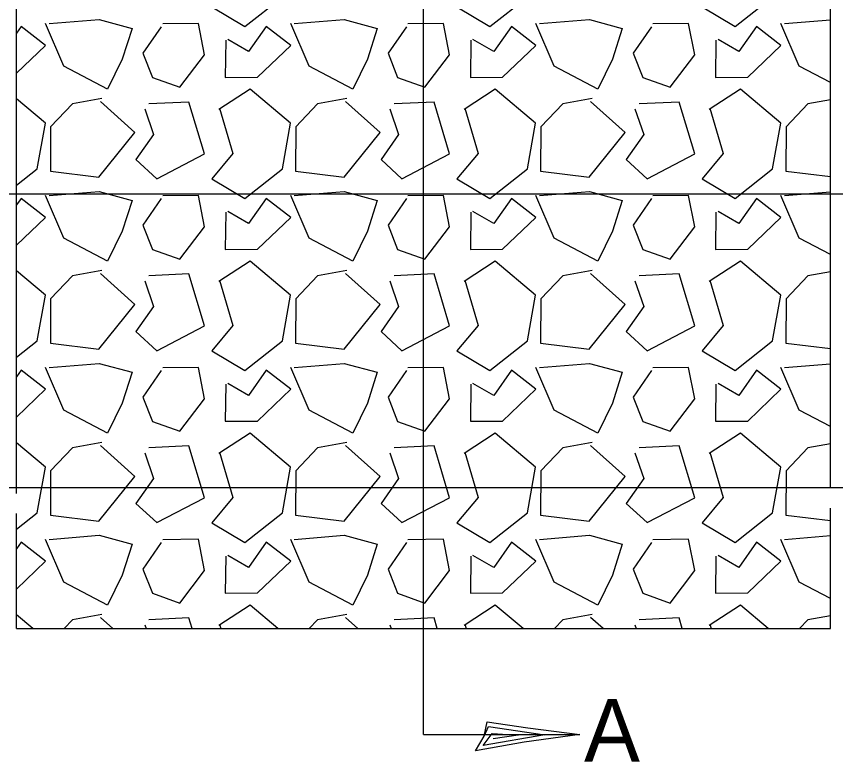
# Model space of a CAD drawing. Extents: x 0 to 2.83, y -0.08 to 1.83.
# Drawn here: x 0.7945 to 1.0562, y 0.7498 to 0.988 of the extents above; entities that cross this region are included whole.
import ezdxf

# ---------------------------------------------------------------- set-up
doc = ezdxf.new("R2010")
doc.units = 0
doc.layers.add('SH_General_Details', color=7, linetype='Continuous')

msp = doc.modelspace()

# ---------------------------------------------------------------- linework, layer by layer
at = {"layer": 'SH_General_Details'}
for p, q in [((0.79456, 0.83553), (0.79456, 1.13099)), ((1.05457, 0.83755), (1.05457, 1.13099)), ((0.92462, 0.75842), (0.92462, 1.07437)), ((0.75695, 0.93121), (1.09218, 0.93121)), ((0.29592, 0.83745), (1.55236, 0.83745)), ((1.05457, 0.79233), (1.05457, 0.83076)), ((0.79456, 0.79233), (0.79456, 0.82907)), ((0.79456, 0.79233), (1.05457, 0.79233)), ((0.92462, 0.75842), (0.97455, 0.75842))]:
    msp.add_line(p, q, dxfattribs=at)
for points in [[(0.85948, 1.01359), (0.86372, 0.99904), (0.85696, 0.99098), (0.86751, 0.98471), (0.8795, 0.99417), (0.8821, 1.00879), (0.86922, 1.01961), (0.85926, 1.01313)], [(0.93779, 1.01359), (0.94203, 0.99904), (0.93527, 0.99098), (0.94582, 0.98471), (0.95781, 0.99417), (0.96041, 1.00879), (0.94753, 1.01961), (0.93756, 1.01313)], [(1.0161, 1.01359), (1.02034, 0.99904), (1.01358, 0.99098), (1.02412, 0.98471), (1.03612, 0.99417), (1.03872, 1.00879), (1.02584, 1.01961), (1.01587, 1.01313)], [(0.80501, 0.98568), (0.82096, 0.98699), (0.83149, 0.98411), (0.82838, 0.97428), (0.82369, 0.96465), (0.80971, 0.97204), (0.80387, 0.98567)], [(0.88332, 0.98568), (0.89927, 0.98699), (0.9098, 0.98411), (0.90669, 0.97428), (0.902, 0.96465), (0.88802, 0.97204), (0.88218, 0.98567)], [(0.96162, 0.98568), (0.97758, 0.98699), (0.9881, 0.98411), (0.985, 0.97428), (0.9803, 0.96465), (0.96632, 0.97204), (0.96048, 0.98567)], [(1.03993, 0.98568), (1.05457, 0.98688)], [(0.79456, 0.96981), (0.80387, 0.97869), (0.79604, 0.98477), (0.79456, 0.98264)], [(0.84083, 0.98467), (0.83498, 0.97617), (0.83802, 0.96845), (0.84672, 0.96535), (0.8546, 0.97569), (0.85268, 0.9857), (0.84129, 0.98559)], [(0.8614, 0.98031), (0.86129, 0.96845), (0.87155, 0.96855), (0.88218, 0.97869), (0.87435, 0.98477), (0.86873, 0.97674), (0.86208, 0.98054)], [(0.91914, 0.98467), (0.91329, 0.97617), (0.91632, 0.96845), (0.92503, 0.96535), (0.93291, 0.97569), (0.93098, 0.9857), (0.9196, 0.98559)], [(0.93971, 0.98031), (0.9396, 0.96845), (0.94986, 0.96855), (0.96048, 0.97869), (0.95266, 0.98477), (0.94704, 0.97674), (0.94038, 0.98054)], [(0.99744, 0.98467), (0.9916, 0.97617), (0.99463, 0.96845), (1.00334, 0.96535), (1.01122, 0.97569), (1.00929, 0.9857), (0.9979, 0.98559)], [(1.01802, 0.98031), (1.0179, 0.96845), (1.02816, 0.96855), (1.03879, 0.97869), (1.03096, 0.98477), (1.02534, 0.97674), (1.01869, 0.98054)], [(1.05457, 0.96679), (1.04463, 0.97204), (1.03879, 0.98567)], [(0.85948, 0.95863), (0.86372, 0.94409), (0.85696, 0.93603), (0.86751, 0.92976), (0.8795, 0.93922), (0.8821, 0.95383), (0.86922, 0.96465), (0.85926, 0.95817)], [(0.93779, 0.95863), (0.94203, 0.94409), (0.93527, 0.93603), (0.94582, 0.92976), (0.95781, 0.93922), (0.96041, 0.95383), (0.94753, 0.96465), (0.93756, 0.95817)], [(1.0161, 0.95863), (1.02034, 0.94409), (1.01358, 0.93603), (1.02412, 0.92976), (1.03612, 0.93922), (1.03872, 0.95383), (1.02584, 0.96465), (1.01587, 0.95817)], [(0.79456, 0.93398), (0.8012, 0.93922), (0.8038, 0.95383), (0.79456, 0.96159)], [(0.82182, 0.96168), (0.81248, 0.96), (0.80548, 0.95264), (0.8054, 0.93849), (0.82092, 0.93659), (0.8324, 0.95084), (0.82137, 0.96077)], [(0.83554, 0.9584), (0.83835, 0.95022), (0.83272, 0.94218), (0.8394, 0.93608), (0.8546, 0.94399), (0.84964, 0.96059), (0.83688, 0.96001)], [(0.90012, 0.96168), (0.89078, 0.96), (0.88379, 0.95264), (0.8837, 0.93849), (0.89922, 0.93659), (0.91071, 0.95084), (0.89968, 0.96077)], [(0.91384, 0.9584), (0.91666, 0.95022), (0.91103, 0.94218), (0.91771, 0.93608), (0.93291, 0.94399), (0.92795, 0.96059), (0.91519, 0.96001)], [(0.97843, 0.96168), (0.96909, 0.96), (0.9621, 0.95264), (0.96201, 0.93849), (0.97753, 0.93659), (0.98902, 0.95084), (0.97798, 0.96077)], [(0.99215, 0.9584), (0.99496, 0.95022), (0.98934, 0.94218), (0.99602, 0.93608), (1.01122, 0.94399), (1.00626, 0.96059), (0.9935, 0.96001)], [(1.05457, 0.96129), (1.0474, 0.96), (1.0404, 0.95264), (1.04032, 0.93849), (1.05457, 0.93675)], [(0.80501, 0.93073), (0.82096, 0.93203), (0.83149, 0.92916), (0.82838, 0.91933), (0.82369, 0.9097), (0.80971, 0.91709), (0.80387, 0.93072)], [(0.88332, 0.93073), (0.89927, 0.93203), (0.9098, 0.92916), (0.90669, 0.91933), (0.902, 0.9097), (0.88802, 0.91709), (0.88218, 0.93072)], [(0.96162, 0.93073), (0.97758, 0.93203), (0.9881, 0.92916), (0.985, 0.91933), (0.9803, 0.9097), (0.96632, 0.91709), (0.96048, 0.93072)], [(1.03993, 0.93073), (1.05457, 0.93193)], [(0.79456, 0.91485), (0.80387, 0.92374), (0.79604, 0.92981), (0.79456, 0.92769)], [(0.84083, 0.92972), (0.83498, 0.92122), (0.83802, 0.91349), (0.84672, 0.91039), (0.8546, 0.92073), (0.85268, 0.93075), (0.84129, 0.93063)], [(0.8614, 0.92536), (0.86129, 0.9135), (0.87155, 0.9136), (0.88218, 0.92374), (0.87435, 0.92981), (0.86873, 0.92179), (0.86208, 0.92559)], [(0.91914, 0.92972), (0.91329, 0.92122), (0.91632, 0.91349), (0.92503, 0.91039), (0.93291, 0.92073), (0.93098, 0.93075), (0.9196, 0.93063)], [(0.93971, 0.92536), (0.9396, 0.9135), (0.94986, 0.9136), (0.96048, 0.92374), (0.95266, 0.92981), (0.94704, 0.92179), (0.94038, 0.92559)], [(0.99744, 0.92972), (0.9916, 0.92122), (0.99463, 0.91349), (1.00334, 0.91039), (1.01122, 0.92073), (1.00929, 0.93075), (0.9979, 0.93063)], [(1.01802, 0.92536), (1.0179, 0.9135), (1.02816, 0.9136), (1.03879, 0.92374), (1.03096, 0.92981), (1.02534, 0.92179), (1.01869, 0.92559)], [(1.05457, 0.91183), (1.04463, 0.91709), (1.03879, 0.93072)], [(0.85948, 0.90368), (0.86372, 0.88913), (0.85696, 0.88107), (0.86751, 0.87481), (0.8795, 0.88427), (0.8821, 0.89888), (0.86922, 0.9097), (0.85926, 0.90322)], [(0.93779, 0.90368), (0.94203, 0.88913), (0.93527, 0.88107), (0.94582, 0.87481), (0.95781, 0.88427), (0.96041, 0.89888), (0.94753, 0.9097), (0.93756, 0.90322)], [(1.0161, 0.90368), (1.02034, 0.88913), (1.01358, 0.88107), (1.02412, 0.87481), (1.03612, 0.88427), (1.03872, 0.89888), (1.02584, 0.9097), (1.01587, 0.90322)], [(0.79456, 0.87903), (0.8012, 0.88427), (0.8038, 0.89888), (0.79456, 0.90664)], [(0.82182, 0.90673), (0.81248, 0.90505), (0.80548, 0.89769), (0.8054, 0.88353), (0.82092, 0.88164), (0.8324, 0.89589), (0.82137, 0.90581)], [(0.83554, 0.90345), (0.83835, 0.89527), (0.83272, 0.88723), (0.8394, 0.88113), (0.8546, 0.88904), (0.84964, 0.90564), (0.83688, 0.90505)], [(0.90012, 0.90673), (0.89078, 0.90505), (0.88379, 0.89769), (0.8837, 0.88353), (0.89922, 0.88164), (0.91071, 0.89589), (0.89968, 0.90581)], [(0.91384, 0.90345), (0.91666, 0.89527), (0.91103, 0.88723), (0.91771, 0.88113), (0.93291, 0.88904), (0.92795, 0.90564), (0.91519, 0.90505)], [(0.97843, 0.90673), (0.96909, 0.90505), (0.9621, 0.89769), (0.96201, 0.88353), (0.97753, 0.88164), (0.98902, 0.89589), (0.97798, 0.90581)], [(0.99215, 0.90345), (0.99496, 0.89527), (0.98934, 0.88723), (0.99602, 0.88113), (1.01122, 0.88904), (1.00626, 0.90564), (0.9935, 0.90505)], [(1.05457, 0.90634), (1.0474, 0.90505), (1.0404, 0.89769), (1.04032, 0.88353), (1.05457, 0.88179)], [(0.80501, 0.87577), (0.82096, 0.87708), (0.83149, 0.87421), (0.82838, 0.86437), (0.82369, 0.85475), (0.80971, 0.86213), (0.80387, 0.87577)], [(0.88332, 0.87577), (0.89927, 0.87708), (0.9098, 0.87421), (0.90669, 0.86437), (0.902, 0.85475), (0.88802, 0.86213), (0.88218, 0.87577)], [(0.96162, 0.87577), (0.97758, 0.87708), (0.9881, 0.87421), (0.985, 0.86437), (0.9803, 0.85475), (0.96632, 0.86213), (0.96048, 0.87577)], [(1.03993, 0.87577), (1.05457, 0.87697)], [(0.79456, 0.8599), (0.80387, 0.86879), (0.79604, 0.87486), (0.79456, 0.87274)], [(0.84083, 0.87477), (0.83498, 0.86627), (0.83802, 0.85854), (0.84672, 0.85544), (0.8546, 0.86578), (0.85268, 0.87579), (0.84129, 0.87568)], [(0.8614, 0.87041), (0.86129, 0.85855), (0.87155, 0.85865), (0.88218, 0.86879), (0.87435, 0.87486), (0.86873, 0.86683), (0.86208, 0.87063)], [(0.91914, 0.87477), (0.91329, 0.86627), (0.91632, 0.85854), (0.92503, 0.85544), (0.93291, 0.86578), (0.93098, 0.87579), (0.9196, 0.87568)], [(0.93971, 0.87041), (0.9396, 0.85855), (0.94986, 0.85865), (0.96048, 0.86879), (0.95266, 0.87486), (0.94704, 0.86683), (0.94038, 0.87063)], [(0.99744, 0.87477), (0.9916, 0.86627), (0.99463, 0.85854), (1.00334, 0.85544), (1.01122, 0.86578), (1.00929, 0.87579), (0.9979, 0.87568)], [(1.01802, 0.87041), (1.0179, 0.85855), (1.02816, 0.85865), (1.03879, 0.86879), (1.03096, 0.87486), (1.02534, 0.86683), (1.01869, 0.87063)], [(1.05457, 0.85688), (1.04463, 0.86213), (1.03879, 0.87577)], [(0.85948, 0.84873), (0.86372, 0.83418), (0.85696, 0.82612), (0.86751, 0.81985), (0.8795, 0.82931), (0.8821, 0.84393), (0.86922, 0.85475), (0.85926, 0.84827)], [(0.93779, 0.84873), (0.94203, 0.83418), (0.93527, 0.82612), (0.94582, 0.81985), (0.95781, 0.82931), (0.96041, 0.84393), (0.94753, 0.85475), (0.93756, 0.84827)], [(1.0161, 0.84873), (1.02034, 0.83418), (1.01358, 0.82612), (1.02412, 0.81985), (1.03612, 0.82931), (1.03872, 0.84393), (1.02584, 0.85475), (1.01587, 0.84827)], [(0.79456, 0.82408), (0.8012, 0.82931), (0.8038, 0.84393), (0.79456, 0.85169)], [(0.82182, 0.85177), (0.81248, 0.85009), (0.80548, 0.84273), (0.8054, 0.82858), (0.82092, 0.82669), (0.8324, 0.84093), (0.82137, 0.85086)], [(0.83554, 0.84849), (0.83835, 0.84031), (0.83272, 0.83227), (0.8394, 0.82617), (0.8546, 0.83409), (0.84964, 0.85069), (0.83688, 0.8501)], [(0.90012, 0.85177), (0.89078, 0.85009), (0.88379, 0.84273), (0.8837, 0.82858), (0.89922, 0.82669), (0.91071, 0.84093), (0.89968, 0.85086)], [(0.91384, 0.84849), (0.91666, 0.84031), (0.91103, 0.83227), (0.91771, 0.82617), (0.93291, 0.83409), (0.92795, 0.85069), (0.91519, 0.8501)], [(0.97843, 0.85177), (0.96909, 0.85009), (0.9621, 0.84273), (0.96201, 0.82858), (0.97753, 0.82669), (0.98902, 0.84093), (0.97798, 0.85086)], [(0.99215, 0.84849), (0.99496, 0.84031), (0.98934, 0.83227), (0.99602, 0.82617), (1.01122, 0.83409), (1.00626, 0.85069), (0.9935, 0.8501)], [(1.05457, 0.85138), (1.0474, 0.85009), (1.0404, 0.84273), (1.04032, 0.82858), (1.05457, 0.82684)], [(0.80501, 0.82082), (0.82096, 0.82213), (0.83149, 0.81925), (0.82838, 0.80942), (0.82369, 0.79979), (0.80971, 0.80718), (0.80387, 0.82081)], [(0.88332, 0.82082), (0.89927, 0.82213), (0.9098, 0.81925), (0.90669, 0.80942), (0.902, 0.79979), (0.88802, 0.80718), (0.88218, 0.82081)], [(0.96162, 0.82082), (0.97758, 0.82213), (0.9881, 0.81925), (0.985, 0.80942), (0.9803, 0.79979), (0.96632, 0.80718), (0.96048, 0.82081)], [(1.03993, 0.82082), (1.05457, 0.82202)], [(0.79456, 0.80495), (0.80387, 0.81383), (0.79604, 0.81991), (0.79456, 0.81778)], [(0.84083, 0.81981), (0.83498, 0.81131), (0.83802, 0.80359), (0.84672, 0.80049), (0.8546, 0.81083), (0.85268, 0.82084), (0.84129, 0.82073)], [(0.8614, 0.81545), (0.86129, 0.80359), (0.87155, 0.80369), (0.88218, 0.81383), (0.87435, 0.81991), (0.86873, 0.81188), (0.86208, 0.81568)], [(0.91914, 0.81981), (0.91329, 0.81131), (0.91632, 0.80359), (0.92503, 0.80049), (0.93291, 0.81083), (0.93098, 0.82084), (0.9196, 0.82073)], [(0.93971, 0.81545), (0.9396, 0.80359), (0.94986, 0.80369), (0.96048, 0.81383), (0.95266, 0.81991), (0.94704, 0.81188), (0.94038, 0.81568)], [(0.99744, 0.81981), (0.9916, 0.81131), (0.99463, 0.80359), (1.00334, 0.80049), (1.01122, 0.81083), (1.00929, 0.82084), (0.9979, 0.82073)], [(1.01802, 0.81545), (1.0179, 0.80359), (1.02816, 0.80369), (1.03879, 0.81383), (1.03096, 0.81991), (1.02534, 0.81188), (1.01869, 0.81568)], [(1.05457, 0.80193), (1.04463, 0.80718), (1.03879, 0.82081)], [(0.8781, 0.79233), (0.86922, 0.79979), (0.85926, 0.79331)], [(0.95641, 0.79233), (0.94753, 0.79979), (0.93756, 0.79331)], [(1.03472, 0.79233), (1.02584, 0.79979), (1.01587, 0.79331)], [(0.7998, 0.79233), (0.79456, 0.79673)], [(0.82182, 0.79682), (0.81248, 0.79514), (0.80981, 0.79233)], [(0.82534, 0.79233), (0.82137, 0.79591)], [(0.85066, 0.79233), (0.84964, 0.79573), (0.83688, 0.79515)], [(0.90012, 0.79682), (0.89078, 0.79514), (0.88811, 0.79233)], [(0.90365, 0.79233), (0.89968, 0.79591)], [(0.92897, 0.79233), (0.92795, 0.79573), (0.91519, 0.79515)], [(0.97843, 0.79682), (0.96909, 0.79514), (0.96642, 0.79233)], [(0.98196, 0.79233), (0.97798, 0.79591)], [(1.00727, 0.79233), (1.00626, 0.79573), (0.9935, 0.79515)], [(1.05457, 0.79643), (1.0474, 0.79514), (1.04473, 0.79233)], [(0.83554, 0.79354), (0.83595, 0.79233)], [(0.85948, 0.79377), (0.8599, 0.79233)], [(0.91384, 0.79354), (0.91426, 0.79233)], [(0.93779, 0.79377), (0.93821, 0.79233)], [(0.99215, 0.79354), (0.99256, 0.79233)], [(1.0161, 0.79377), (1.01652, 0.79233)], [(0.94394, 0.75798), (0.94497, 0.76254), (0.95791, 0.76058), (0.97455, 0.75842), (0.95678, 0.75598), (0.94122, 0.75325), (0.94394, 0.75798), (0.94531, 0.761), (0.96337, 0.7584), (0.94363, 0.75493), (0.94654, 0.75882), (0.95484, 0.75829), (0.94686, 0.75708)]]:
    msp.add_lwpolyline(points, dxfattribs=at)

# ---------------------------------------------------------------- texts
msp.add_text('A', height=0.02, dxfattribs=at).set_placement((0.97588, 0.7498))

doc.saveas('drawing.dxf')
